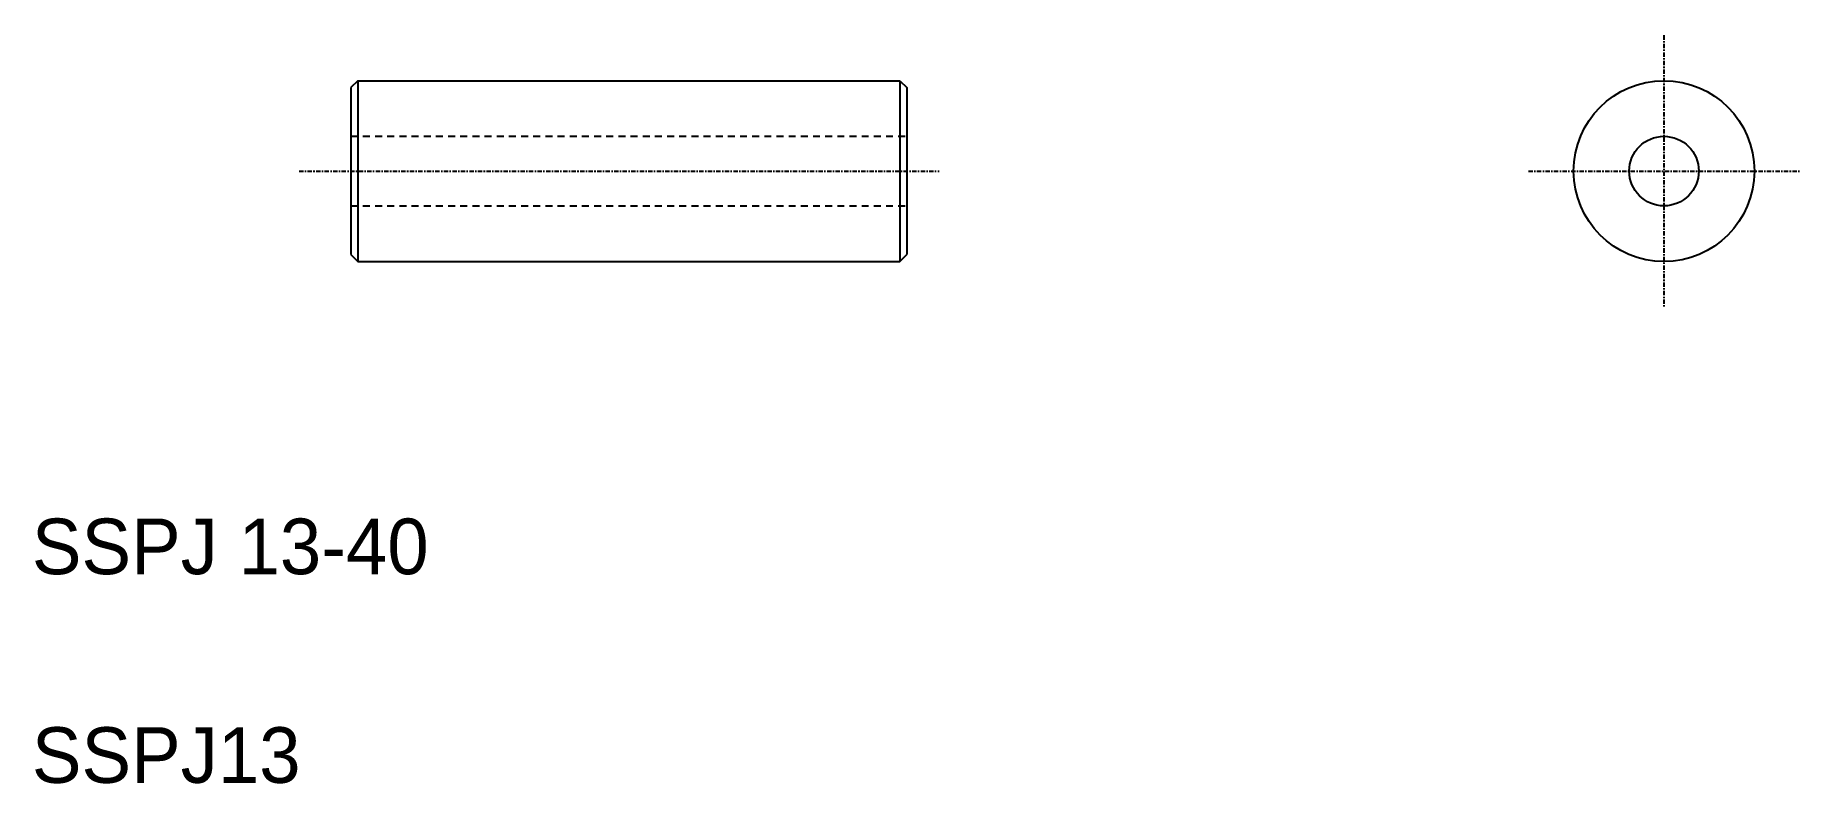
# Model space of a CAD drawing. Extents: x 118 to 245, y 80 to 134.
import ezdxf

# ---------------------------------------------------------------- set-up
doc = ezdxf.new("R2010")
doc.units = 0
doc.header["$LTSCALE"] = 0.25
doc.linetypes.add('CENTER', pattern=[2, 1.25, -0.25, 0.25, -0.25])
doc.linetypes.add('DASHED', pattern=[3.5, 2, -1.5])
doc.layers.get('0').update_dxf_attribs({"linetype": 'CONTINUOUS'})
doc.layers.add('CENTER', color=1, linetype='CENTER')

msp = doc.modelspace()

# ---------------------------------------------------------------- linework, layer by layer
at = {"color": 7, "linetype": 'CONTINUOUS'}
for p, q in [((140.89, 130.53), (140.39, 130.03)), ((140.39, 130.03), (140.39, 118.03)), ((140.89, 130.53), (179.89, 130.53)), ((140.89, 130.53), (140.89, 117.53)), ((179.89, 130.53), (179.89, 117.53)), ((179.89, 130.53), (180.39, 130.03)), ((180.39, 130.03), (180.39, 118.03)), ((140.39, 118.03), (140.89, 117.53)), ((140.89, 117.53), (179.89, 117.53)), ((179.89, 117.53), (180.39, 118.03))]:
    msp.add_line(p, q, dxfattribs=at)
for p, q in [((140.39, 127.03), (140.39, 127.03)), ((140.39, 124.03), (140.39, 124.03))]:
    msp.add_line(p, q)
at = {"color": 3, "linetype": 'DASHED'}
for p, q in [((140.39, 126.53), (180.39, 126.53)), ((140.39, 121.53), (180.39, 121.53))]:
    msp.add_line(p, q, dxfattribs=at)
for radius in [6.5, 2.5]:
    msp.add_circle((234.85, 124.03), radius)
at = {"layer": 'CENTER', "color": 1, "linetype": 'CENTER'}
for p, q in [((234.85, 133.79), (234.85, 114.27)), ((136.67, 124.03), (182.71, 124.03)), ((225.1, 124.03), (244.61, 124.03))]:
    msp.add_line(p, q, dxfattribs=at)

# ---------------------------------------------------------------- texts
for s, p in [('SSPJ 13-40', (117.45, 95.05)), ('SSPJ13', (117.45, 80.05))]:
    msp.add_text(s, height=4).set_placement(p)

doc.saveas('drawing.dxf')
